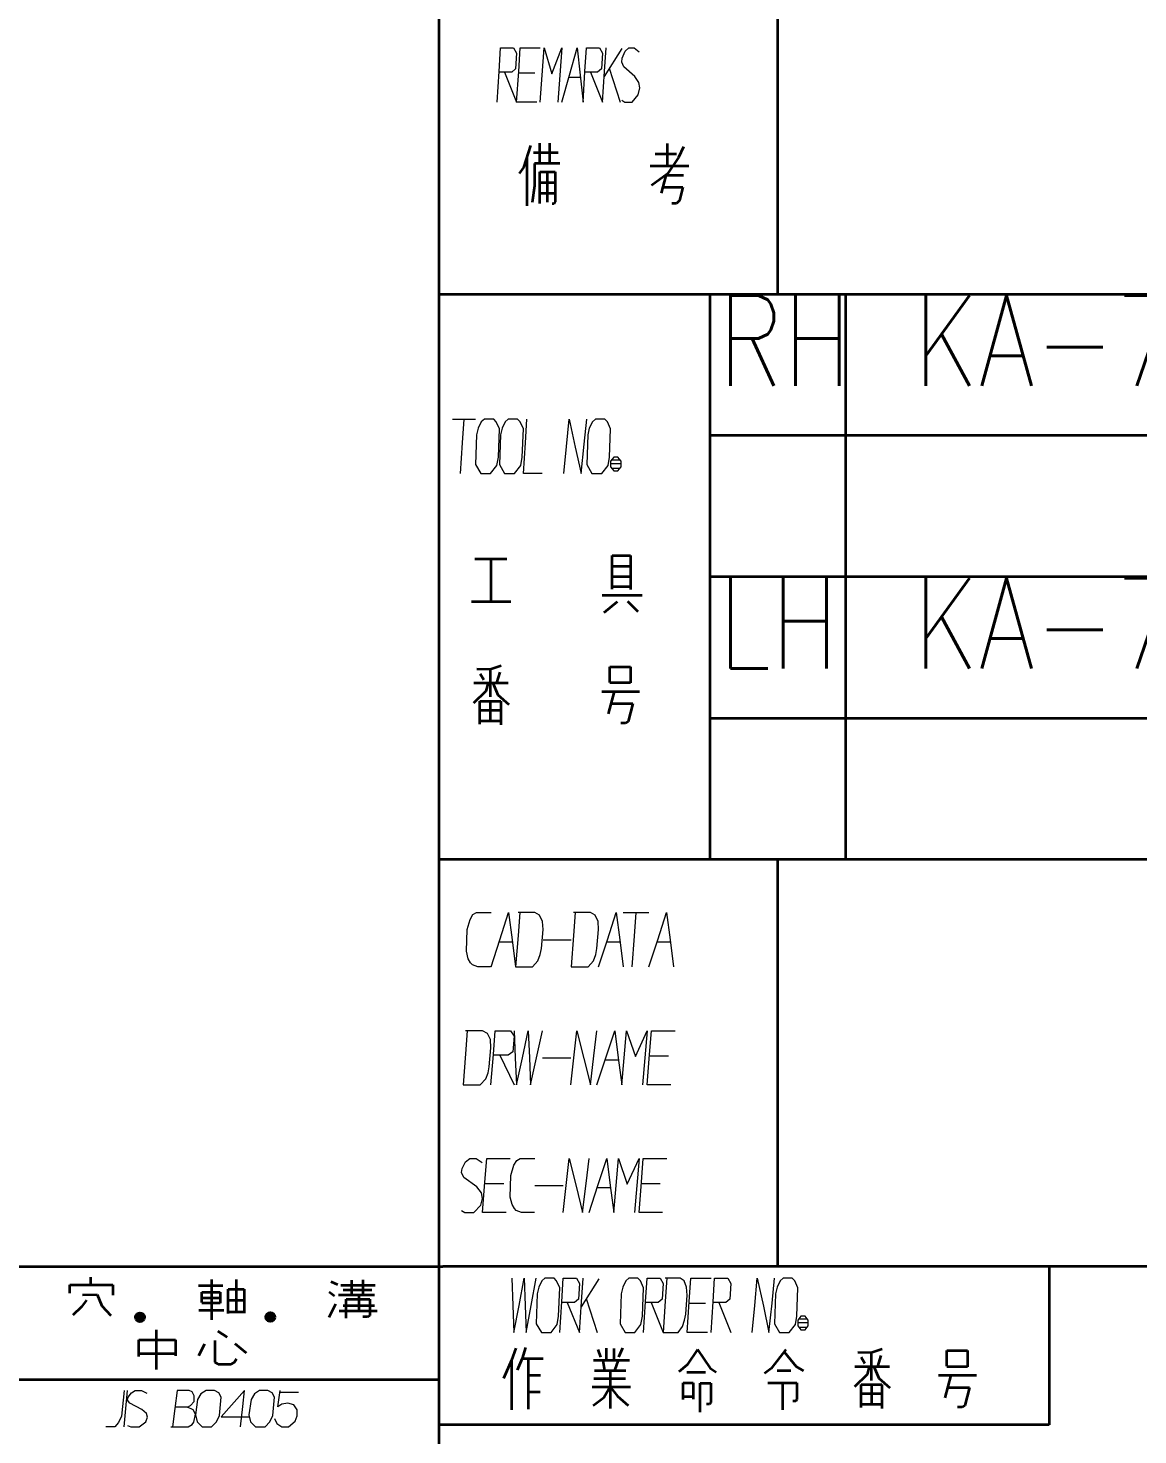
# Model space of a CAD drawing. Header units: millimetres. Extents: x 1333 to 104182, y -62616 to -5704.
# Drawn here: x 48705.2 to 48754.2, y -62583.7 to -62521.5 of the extents above; entities that cross this region are included whole.
import ezdxf
from ezdxf.enums import TextEntityAlignment as Align

# ---------------------------------------------------------------- set-up
doc = ezdxf.new("R2010")
doc.units = ezdxf.units.MM
doc.header["$LTSCALE"] = 0.5
doc.layers.add('08', color=1, linetype='Continuous')
doc.layers.add('SHM_LABEL', color=40, linetype='Continuous')
doc.styles.add('KAI', font='simplex.shx', dxfattribs={"width": 0.8, "bigfont": 'extfont.shx'})

# ---------------------------------------------------------------- blocks, each defined once
blk = doc.blocks.new('999')
at = {"color": 7, "lineweight": 35}
for p, q in [((75474.98, -11451.12), (75474.98, -11826.55)), ((75519.98, -11694.12), (75519.98, -11619.12)), ((75849.98, -11694.12), (75474.98, -11694.12)), ((75510.98, -11769.12), (75510.98, -11694.12)), ((75528.98, -11769.12), (75528.98, -11694.12)), ((75849.98, -11712.87), (75510.98, -11712.87)), ((75849.98, -11731.62), (75510.98, -11731.62)), ((75510.98, -11750.37), (75849.98, -11750.37)), ((75849.98, -11769.12), (75474.98, -11769.12)), ((75114.98, -11823.12), (75475.51, -11823.12)), ((75804.98, -11823.12), (75475.51, -11823.12)), ((75474.98, -11826.55), (75474.98, -11913.12)), ((75114.98, -11838.12), (75474.98, -11838.12)), ((75555.98, -11844.12), (75474.98, -11844.12))]:
    blk.add_line(p, q, dxfattribs=at)
at = {"color": 7, "lineweight": 35, "ltscale": 0.025411}
blk.add_line((75487.17, -11674.38), (75486.22, -11677.27), dxfattribs=at)
at = {"color": 7, "lineweight": 35, "ltscale": 0.022592}
for p, q in [((75488.37, -11676.75), (75488.37, -11674.04)), ((75489.69, -11674.04), (75489.69, -11676.75))]:
    blk.add_line(p, q, dxfattribs=at)
at = {"color": 7, "lineweight": 35, "ltscale": 0.024792}
blk.add_line((75505.3, -11674.09), (75505.3, -11677.06), dxfattribs=at)
at = {"color": 7, "lineweight": 35, "ltscale": 0.012975}
blk.add_line((75507.43, -11674.54), (75506.77, -11675.95), dxfattribs=at)
at = {"color": 7, "lineweight": 35, "ltscale": 0.05408}
blk.add_line((75486.68, -11675.87), (75486.68, -11682.36), dxfattribs=at)
at = {"color": 7, "lineweight": 35, "ltscale": 0.027148}
blk.add_line((75487.54, -11675.3), (75490.8, -11675.3), dxfattribs=at)
at = {"color": 7, "lineweight": 35, "ltscale": 0.024649}
blk.add_line((75487.66, -11676.75), (75487.66, -11679.71), dxfattribs=at)
at = {"color": 7, "lineweight": 35, "ltscale": 0.028174}
blk.add_line((75491.04, -11676.75), (75487.66, -11676.75), dxfattribs=at)
at = {"color": 7, "lineweight": 35, "ltscale": 0.042786}
blk.add_line((75503.04, -11677.06), (75508.17, -11677.06), dxfattribs=at)
at = {"color": 7, "lineweight": 35, "ltscale": 0.023694}
blk.add_line((75503.68, -11675.47), (75506.53, -11675.47), dxfattribs=at)
at = {"color": 7, "lineweight": 35, "ltscale": 0.021694}
blk.add_line((75506.77, -11675.95), (75505.33, -11678.12), dxfattribs=at)
at = {"color": 7, "lineweight": 35, "ltscale": 0.008319}
blk.add_line((75486.22, -11677.27), (75485.66, -11678.1), dxfattribs=at)
at = {"color": 7, "lineweight": 35, "ltscale": 0.035175}
blk.add_line((75488.4, -11682.08), (75488.4, -11677.86), dxfattribs=at)
at = {"color": 7, "lineweight": 35, "ltscale": 0.016663}
for p, q in [((75488.4, -11677.86), (75490.4, -11677.86)), ((75488.4, -11679.3), (75490.4, -11679.3)), ((75488.4, -11680.7), (75490.4, -11680.7))]:
    blk.add_line(p, q, dxfattribs=at)
at = {"color": 7, "lineweight": 35, "ltscale": 0.033734}
blk.add_line((75489.38, -11677.86), (75489.38, -11681.91), dxfattribs=at)
at = {"color": 7, "lineweight": 35, "ltscale": 0.033121}
blk.add_line((75490.4, -11677.86), (75490.4, -11681.83), dxfattribs=at)
at = {"color": 7, "lineweight": 35, "ltscale": 0.022085}
blk.add_line((75505.33, -11678.12), (75503.19, -11679.68), dxfattribs=at)
at = {"color": 7, "lineweight": 35, "ltscale": 0.020106}
blk.add_line((75505.1, -11678.36), (75504.47, -11680.69), dxfattribs=at)
at = {"color": 7, "lineweight": 35, "ltscale": 0.019763}
blk.add_line((75507.47, -11678.36), (75505.1, -11678.36), dxfattribs=at)
at = {"color": 7, "lineweight": 35, "ltscale": 0.018661}
blk.add_line((75487.66, -11679.71), (75487.35, -11681.92), dxfattribs=at)
at = {"color": 7, "lineweight": 35, "ltscale": 0.022498}
blk.add_line((75504.69, -11679.9), (75507.38, -11679.9), dxfattribs=at)
at = {"color": 7, "lineweight": 35, "ltscale": 0.015392}
blk.add_line((75507.38, -11679.9), (75506.91, -11681.69), dxfattribs=at)
at = {"color": 7, "lineweight": 35, "ltscale": 0.001892}
blk.add_line((75490.24, -11682.1), (75490.01, -11682.1), dxfattribs=at)
at = {"color": 7, "lineweight": 35, "ltscale": 0.002609}
blk.add_line((75490.4, -11681.83), (75490.24, -11682.1), dxfattribs=at)
at = {"color": 7, "lineweight": 35, "ltscale": 0.005042}
blk.add_line((75506.51, -11682.08), (75505.91, -11682.08), dxfattribs=at)
at = {"color": 7, "lineweight": 35, "ltscale": 0.004646}
blk.add_line((75506.91, -11681.69), (75506.51, -11682.08), dxfattribs=at)
at = {"color": 7, "lineweight": 35, "ltscale": 0.035352}
blk.add_line((75479.76, -11729.2), (75484.01, -11729.2), dxfattribs=at)
at = {"color": 7, "lineweight": 35, "ltscale": 0.047241}
blk.add_line((75481.9, -11729.2), (75481.9, -11734.86), dxfattribs=at)
at = {"color": 7, "lineweight": 35, "ltscale": 0.020349}
for p, q in [((75497.99, -11728.76), (75500.44, -11728.76)), ((75497.99, -11730.17), (75500.44, -11730.17)), ((75497.99, -11731.57), (75500.44, -11731.57)), ((75497.99, -11732.88), (75500.44, -11732.88))]:
    blk.add_line(p, q, dxfattribs=at)
at = {"color": 7, "lineweight": 35, "ltscale": 0.037363}
blk.add_line((75497.99, -11733.24), (75497.99, -11728.76), dxfattribs=at)
at = {"color": 7, "lineweight": 35, "ltscale": 0.037793}
blk.add_line((75500.44, -11728.76), (75500.44, -11733.29), dxfattribs=at)
at = {"color": 7, "lineweight": 35, "ltscale": 0.043274}
blk.add_line((75479.33, -11734.86), (75484.52, -11734.86), dxfattribs=at)
at = {"color": 7, "lineweight": 35, "ltscale": 0.044141}
blk.add_line((75496.66, -11734.04), (75501.95, -11734.04), dxfattribs=at)
at = {"color": 7, "lineweight": 35, "ltscale": 0.019093}
blk.add_line((75498.66, -11734.94), (75496.86, -11736.36), dxfattribs=at)
at = {"color": 7, "lineweight": 35, "ltscale": 0.01623}
blk.add_line((75500.02, -11734.84), (75501.41, -11736.2), dxfattribs=at)
at = {"color": 7, "lineweight": 35, "ltscale": 0.014799}
for p, q in [((75481.79, -11743.89), (75480.02, -11743.85)), ((75532.36, -11834.58), (75530.58, -11834.54))]:
    blk.add_line(p, q, dxfattribs=at)
at = {"color": 7, "lineweight": 35, "ltscale": 0.012806}
blk.add_line((75483.25, -11743.41), (75481.79, -11743.89), dxfattribs=at)
at = {"color": 7, "lineweight": 35, "ltscale": 0.030356}
for p, q in [((75481.79, -11743.89), (75481.79, -11747.54)), ((75532.36, -11834.58), (75532.36, -11838.22))]:
    blk.add_line(p, q, dxfattribs=at)
at = {"color": 7, "lineweight": 35, "ltscale": 0.01256}
for p, q in [((75483.08, -11744.25), (75482.64, -11745.69)), ((75533.65, -11834.94), (75533.2, -11836.38))]:
    blk.add_line(p, q, dxfattribs=at)
at = {"color": 7, "lineweight": 35, "ltscale": 0.0229}
for p, q in [((75497.69, -11743.54), (75500.44, -11743.54)), ((75500.44, -11745.68), (75497.69, -11745.68)), ((75480.44, -11748.09), (75483.19, -11748.09)), ((75480.44, -11749.29), (75483.19, -11749.29)), ((75480.44, -11750.69), (75483.19, -11750.69))]:
    blk.add_line(p, q, dxfattribs=at)
at = {"color": 7, "lineweight": 35, "ltscale": 0.017297}
for p, q in [((75497.69, -11745.62), (75497.69, -11743.54)), ((75542.38, -11836.36), (75542.38, -11834.28))]:
    blk.add_line(p, q, dxfattribs=at)
at = {"color": 7, "lineweight": 35, "ltscale": 0.017825}
for p, q in [((75500.44, -11743.54), (75500.44, -11745.68)), ((75545.12, -11834.28), (75545.12, -11836.42))]:
    blk.add_line(p, q, dxfattribs=at)
at = {"color": 7, "lineweight": 35, "ltscale": 0.038208}
blk.add_line((75479.61, -11745.69), (75484.2, -11745.69), dxfattribs=at)
at = {"color": 7, "lineweight": 35, "ltscale": 0.007989}
for p, q in [((75480.46, -11744.47), (75480.95, -11745.29)), ((75531.03, -11835.15), (75531.51, -11835.98))]:
    blk.add_line(p, q, dxfattribs=at)
at = {"color": 7, "lineweight": 35, "ltscale": 0.009285}
blk.add_line((75481.52, -11745.69), (75481.24, -11746.77), dxfattribs=at)
at = {"color": 7, "lineweight": 35, "ltscale": 0.014155}
blk.add_line((75482.15, -11745.69), (75482.8, -11747.26), dxfattribs=at)
at = {"color": 7, "lineweight": 35, "ltscale": 0.01933}
blk.add_line((75481.24, -11746.77), (75479.57, -11748.38), dxfattribs=at)
at = {"color": 7, "lineweight": 35, "ltscale": 0.025415}
for p, q in [((75480.44, -11751.14), (75480.44, -11748.09)), ((75531.01, -11841.82), (75531.01, -11838.77))]:
    blk.add_line(p, q, dxfattribs=at)
at = {"color": 7, "lineweight": 35, "ltscale": 0.02171}
for p, q in [((75481.81, -11748.09), (75481.81, -11750.69)), ((75532.38, -11838.77), (75532.38, -11841.38))]:
    blk.add_line(p, q, dxfattribs=at)
at = {"color": 7, "lineweight": 35, "ltscale": 0.016253}
for p, q in [((75482.8, -11747.26), (75484.28, -11748.53)), ((75533.37, -11837.95), (75534.85, -11839.22))]:
    blk.add_line(p, q, dxfattribs=at)
at = {"color": 7, "lineweight": 35, "ltscale": 0.026474}
for p, q in [((75483.19, -11748.09), (75483.19, -11751.26)), ((75533.75, -11838.77), (75533.75, -11841.95))]:
    blk.add_line(p, q, dxfattribs=at)
at = {"color": 7, "lineweight": 35, "ltscale": 0.041736}
for p, q in [((75496.61, -11746.8), (75501.62, -11746.8)), ((75541.3, -11837.55), (75546.31, -11837.55))]:
    blk.add_line(p, q, dxfattribs=at)
at = {"color": 7, "lineweight": 35, "ltscale": 0.025634}
for p, q in [((75498.24, -11746.8), (75497.45, -11749.77)), ((75542.93, -11837.55), (75542.13, -11840.52))]:
    blk.add_line(p, q, dxfattribs=at)
at = {"color": 7, "lineweight": 35, "ltscale": 0.024377}
blk.add_line((75497.81, -11748.41), (75500.74, -11748.41), dxfattribs=at)
at = {"color": 7, "lineweight": 35, "ltscale": 0.020591}
for p, q in [((75500.74, -11748.41), (75500.1, -11750.8)), ((75545.42, -11839.15), (75544.78, -11841.54))]:
    blk.add_line(p, q, dxfattribs=at)
at = {"color": 7, "lineweight": 35, "ltscale": 0.004529}
for p, q in [((75499.69, -11751.03), (75499.15, -11751.03)), ((75544.38, -11841.77), (75543.83, -11841.77))]:
    blk.add_line(p, q, dxfattribs=at)
at = {"color": 7, "lineweight": 35, "ltscale": 0.003864}
blk.add_line((75500.1, -11750.8), (75499.69, -11751.03), dxfattribs=at)
at = {"color": 7, "lineweight": 35, "ltscale": 0.45}
blk.add_line((75519.98, -11823.12), (75519.98, -11769.12), dxfattribs=at)
at = {"color": 7, "lineweight": 35, "ltscale": 0.008194}
blk.add_line((75428.77, -11824.55), (75428.77, -11825.53), dxfattribs=at)
at = {"color": 7, "lineweight": 35, "ltscale": 0.175}
blk.add_line((75555.98, -11823.12), (75555.98, -11844.12), dxfattribs=at)
at = {"color": 7, "lineweight": 35, "ltscale": 0.047644}
blk.add_line((75426, -11825.53), (75431.71, -11825.53), dxfattribs=at)
at = {"color": 7, "lineweight": 35, "ltscale": 0.009323}
blk.add_line((75426, -11826.65), (75426, -11825.53), dxfattribs=at)
at = {"color": 7, "lineweight": 35, "ltscale": 0.011584}
blk.add_line((75431.71, -11825.53), (75431.71, -11826.92), dxfattribs=at)
at = {"color": 7, "lineweight": 35, "ltscale": 0.026721}
blk.add_line((75443.11, -11825.63), (75446.32, -11825.63), dxfattribs=at)
at = {"color": 7, "lineweight": 35, "ltscale": 0.044495}
blk.add_line((75444.8, -11824.84), (75444.8, -11830.17), dxfattribs=at)
at = {"color": 7, "lineweight": 35, "ltscale": 0.017505}
for p, q in [((75447.04, -11826.12), (75449.14, -11826.12)), ((75447.04, -11827.59), (75449.14, -11827.59)), ((75447.04, -11829.12), (75449.14, -11829.12))]:
    blk.add_line(p, q, dxfattribs=at)
at = {"color": 7, "lineweight": 35, "ltscale": 0.027048}
blk.add_line((75447.04, -11829.37), (75447.04, -11826.12), dxfattribs=at)
at = {"color": 7, "lineweight": 35, "ltscale": 0.035538}
blk.add_line((75448.07, -11824.85), (75448.07, -11829.11), dxfattribs=at)
at = {"color": 7, "lineweight": 35, "ltscale": 0.026678}
blk.add_line((75449.14, -11826.12), (75449.14, -11829.32), dxfattribs=at)
at = {"color": 7, "lineweight": 35, "ltscale": 0.007469}
blk.add_line((75460.43, -11826.49), (75461.16, -11827.01), dxfattribs=at)
at = {"color": 7, "lineweight": 35, "ltscale": 0.007961}
blk.add_line((75460.67, -11825.11), (75461.54, -11825.5), dxfattribs=at)
at = {"color": 7, "lineweight": 35, "ltscale": 0.038135}
blk.add_line((75461.97, -11825.6), (75466.55, -11825.6), dxfattribs=at)
at = {"color": 7, "lineweight": 35, "ltscale": 0.031494}
blk.add_line((75462.31, -11826.23), (75466.09, -11826.23), dxfattribs=at)
at = {"color": 7, "lineweight": 35, "ltscale": 0.016248}
blk.add_line((75463.38, -11824.91), (75463.38, -11826.86), dxfattribs=at)
at = {"color": 7, "lineweight": 35, "ltscale": 0.016525}
blk.add_line((75464.92, -11824.88), (75464.92, -11826.86), dxfattribs=at)
at = {"color": 7, "lineweight": 35, "ltscale": 0.009085}
blk.add_line((75428.23, -11827.6), (75427.59, -11828.48), dxfattribs=at)
at = {"color": 7, "lineweight": 35, "ltscale": 0.016067}
blk.add_line((75427.72, -11826.89), (75429.65, -11826.85), dxfattribs=at)
at = {"color": 7, "lineweight": 35, "ltscale": 0.01343}
blk.add_line((75429.65, -11826.85), (75430.26, -11828.34), dxfattribs=at)
at = {"color": 7, "lineweight": 35, "ltscale": 0.014779}
blk.add_line((75430.26, -11828.34), (75431.48, -11829.63), dxfattribs=at)
at = {"color": 7, "lineweight": 35, "ltscale": 0.020081}
for p, q in [((75443.55, -11826.5), (75445.96, -11826.5)), ((75443.55, -11827.27), (75445.96, -11827.27)), ((75445.96, -11827.96), (75443.55, -11827.96))]:
    blk.add_line(p, q, dxfattribs=at)
at = {"color": 7, "lineweight": 35, "ltscale": 0.011816}
blk.add_line((75443.55, -11827.91), (75443.55, -11826.5), dxfattribs=at)
at = {"color": 7, "lineweight": 35, "ltscale": 0.012186}
blk.add_line((75445.96, -11826.5), (75445.96, -11827.96), dxfattribs=at)
at = {"color": 7, "lineweight": 35, "ltscale": 0.016422}
blk.add_line((75460.44, -11829.82), (75461.31, -11828.05), dxfattribs=at)
at = {"color": 7, "lineweight": 35, "ltscale": 0.03988}
blk.add_line((75461.65, -11826.86), (75466.43, -11826.86), dxfattribs=at)
at = {"color": 7, "lineweight": 35, "ltscale": 0.034998}
blk.add_line((75462.27, -11828.28), (75466.47, -11828.28), dxfattribs=at)
at = {"color": 7, "lineweight": 35, "ltscale": 0.02616}
blk.add_line((75462.68, -11827.46), (75465.82, -11827.46), dxfattribs=at)
at = {"color": 7, "lineweight": 35, "ltscale": 0.02077}
blk.add_line((75462.68, -11829.95), (75462.68, -11827.46), dxfattribs=at)
at = {"color": 7, "lineweight": 35, "ltscale": 0.017722}
blk.add_line((75464.38, -11826.86), (75464.38, -11828.99), dxfattribs=at)
at = {"color": 7, "lineweight": 35, "ltscale": 0.018094}
blk.add_line((75465.82, -11827.46), (75465.82, -11829.63), dxfattribs=at)
at = {"color": 7, "lineweight": 35, "ltscale": 0.01339}
blk.add_line((75427.59, -11828.48), (75426.4, -11829.57), dxfattribs=at)
at = {"color": 7, "lineweight": 35, "ltscale": 0.009827}
for p, q in [((75434.73, -11829.73), (75435.91, -11829.73)), ((75435.91, -11829.73), (75434.73, -11829.73)), ((75452.02, -11829.72), (75453.2, -11829.72)), ((75453.2, -11829.72), (75452.02, -11829.72))]:
    blk.add_line(p, q, dxfattribs=at)
at = {"color": 7, "lineweight": 35, "ltscale": 0.009973}
for p, q in [((75435.91, -11829.73), (75434.76, -11830.05)), ((75453.2, -11829.72), (75452.04, -11830.04))]:
    blk.add_line(p, q, dxfattribs=at)
at = {"color": 7, "lineweight": 35, "ltscale": 0.009339}
for p, q in [((75434.76, -11830.05), (75435.88, -11830.07)), ((75452.04, -11830.04), (75453.17, -11830.05))]:
    blk.add_line(p, q, dxfattribs=at)
at = {"color": 7, "lineweight": 35, "ltscale": 0.008787}
blk.add_line((75434.91, -11829.41), (75435.91, -11829.73), dxfattribs=at)
at = {"color": 7, "lineweight": 35, "ltscale": 0.007298}
blk.add_line((75435.78, -11829.46), (75434.91, -11829.41), dxfattribs=at)
at = {"color": 7, "lineweight": 35, "ltscale": 0.008292}
blk.add_line((75435.88, -11830.07), (75434.91, -11830.28), dxfattribs=at)
at = {"color": 7, "lineweight": 35, "ltscale": 0.004215}
for p, q in [((75435.32, -11829.25), (75435.78, -11829.46)), ((75452.61, -11829.23), (75453.07, -11829.44))]:
    blk.add_line(p, q, dxfattribs=at)
at = {"color": 7, "lineweight": 35, "ltscale": 0.027539}
blk.add_line((75443.15, -11828.89), (75446.45, -11828.89), dxfattribs=at)
at = {"color": 7, "lineweight": 35, "ltscale": 0.008776}
blk.add_line((75452.19, -11829.4), (75453.2, -11829.72), dxfattribs=at)
at = {"color": 7, "lineweight": 35, "ltscale": 0.007286}
blk.add_line((75453.07, -11829.44), (75452.19, -11829.4), dxfattribs=at)
at = {"color": 7, "lineweight": 35, "ltscale": 0.008293}
blk.add_line((75453.17, -11830.05), (75452.19, -11830.26), dxfattribs=at)
at = {"color": 7, "lineweight": 35, "ltscale": 0.041724}
blk.add_line((75461.77, -11828.99), (75466.78, -11828.99), dxfattribs=at)
at = {"color": 7, "lineweight": 35, "ltscale": 0.005164}
blk.add_line((75465.52, -11829.8), (75464.9, -11829.8), dxfattribs=at)
at = {"color": 7, "lineweight": 35, "ltscale": 0.002874}
blk.add_line((75465.82, -11829.63), (75465.52, -11829.8), dxfattribs=at)
at = {"color": 7, "lineweight": 35, "ltscale": 0.006446}
for p, q in [((75434.91, -11830.28), (75435.68, -11830.33)), ((75452.19, -11830.26), (75452.96, -11830.31))]:
    blk.add_line(p, q, dxfattribs=at)
at = {"color": 7, "lineweight": 35, "ltscale": 0.043878}
blk.add_line((75437.47, -11831.53), (75437.47, -11836.79), dxfattribs=at)
at = {"color": 7, "lineweight": 35, "ltscale": 0.012576}
blk.add_line((75445.64, -11831.68), (75446.91, -11832.5), dxfattribs=at)
at = {"color": 7, "lineweight": 35, "ltscale": 0.040601}
for p, q in [((75435.17, -11832.85), (75440.04, -11832.85)), ((75435.17, -11834.64), (75440.04, -11834.64))]:
    blk.add_line(p, q, dxfattribs=at)
at = {"color": 7, "lineweight": 35, "ltscale": 0.018365}
blk.add_line((75435.17, -11835.06), (75435.17, -11832.85), dxfattribs=at)
at = {"color": 7, "lineweight": 35, "ltscale": 0.017517}
blk.add_line((75440.04, -11832.85), (75440.04, -11834.96), dxfattribs=at)
at = {"color": 7, "lineweight": 35, "ltscale": 0.014554}
blk.add_line((75443.91, -11833.43), (75443.1, -11834.98), dxfattribs=at)
at = {"color": 7, "lineweight": 35, "ltscale": 0.02406}
blk.add_line((75445.24, -11832.92), (75445.24, -11835.81), dxfattribs=at)
at = {"color": 7, "lineweight": 35, "ltscale": 0.016273}
blk.add_line((75447.93, -11833.31), (75449.44, -11834.55), dxfattribs=at)
at = {"color": 7, "lineweight": 35, "ltscale": 0.012732}
blk.add_line((75486.48, -11833.88), (75486.03, -11835.34), dxfattribs=at)
at = {"color": 7, "lineweight": 35, "ltscale": 0.004455}
blk.add_line((75445.24, -11835.81), (75445.7, -11836.08), dxfattribs=at)
at = {"color": 7, "lineweight": 35, "ltscale": 0.004297}
blk.add_line((75447.42, -11836.08), (75447.87, -11835.82), dxfattribs=at)
at = {"color": 7, "lineweight": 35, "ltscale": 0.004257}
blk.add_line((75447.87, -11835.82), (75448.12, -11835.38), dxfattribs=at)
at = {"color": 7, "lineweight": 35, "ltscale": 0.022354}
blk.add_line((75484.64, -11835.53), (75483.56, -11837.99), dxfattribs=at)
at = {"color": 7, "lineweight": 35, "ltscale": 0.013838}
blk.add_line((75485.19, -11833.97), (75484.64, -11835.53), dxfattribs=at)
at = {"color": 7, "lineweight": 35, "ltscale": 0.055069}
blk.add_line((75484.64, -11835.53), (75484.64, -11842.14), dxfattribs=at)
at = {"color": 7, "lineweight": 35, "ltscale": 0.01406}
blk.add_line((75486.03, -11835.34), (75485.36, -11836.89), dxfattribs=at)
at = {"color": 7, "lineweight": 35, "ltscale": 0.023425}
blk.add_line((75486.03, -11835.34), (75488.85, -11835.34), dxfattribs=at)
at = {"color": 7, "lineweight": 35, "ltscale": 0.055948}
blk.add_line((75486.82, -11835.34), (75486.82, -11842.06), dxfattribs=at)
at = {"color": 7, "lineweight": 35, "ltscale": 0.039795}
blk.add_line((75495.5, -11835.53), (75500.28, -11835.53), dxfattribs=at)
at = {"color": 7, "lineweight": 35, "ltscale": 0.008817}
blk.add_line((75496.07, -11834.14), (75496.43, -11835.13), dxfattribs=at)
at = {"color": 7, "lineweight": 35, "ltscale": 0.01167}
blk.add_line((75496.73, -11835.53), (75496.98, -11836.91), dxfattribs=at)
at = {"color": 7, "lineweight": 35, "ltscale": 0.013058}
blk.add_line((75497.19, -11833.97), (75497.19, -11835.53), dxfattribs=at)
at = {"color": 7, "lineweight": 35, "ltscale": 0.012885}
blk.add_line((75498.23, -11835.53), (75498.23, -11833.99), dxfattribs=at)
at = {"color": 7, "lineweight": 35, "ltscale": 0.012113}
blk.add_line((75498.78, -11835.53), (75498.31, -11836.91), dxfattribs=at)
at = {"color": 7, "lineweight": 35, "ltscale": 0.010751}
blk.add_line((75499.35, -11833.97), (75498.84, -11835.15), dxfattribs=at)
at = {"color": 7, "lineweight": 35, "ltscale": 0.020296}
blk.add_line((75509.3, -11834.14), (75507.93, -11836.15), dxfattribs=at)
at = {"color": 7, "lineweight": 35, "ltscale": 0.025005}
blk.add_line((75509.3, -11834.14), (75510.99, -11836.61), dxfattribs=at)
at = {"color": 7, "lineweight": 35, "ltscale": 0.026499}
blk.add_line((75521.03, -11834.14), (75519.07, -11836.64), dxfattribs=at)
at = {"color": 7, "lineweight": 35, "ltscale": 0.020925}
blk.add_line((75520.79, -11834.44), (75522.38, -11836.38), dxfattribs=at)
at = {"color": 7, "lineweight": 35, "ltscale": 0.012818}
blk.add_line((75533.82, -11834.09), (75532.36, -11834.58), dxfattribs=at)
at = {"color": 7, "lineweight": 35, "ltscale": 0.022888}
for p, q in [((75542.38, -11834.28), (75545.12, -11834.28)), ((75545.12, -11836.42), (75542.38, -11836.42)), ((75531.01, -11838.77), (75533.75, -11838.77)), ((75531.01, -11839.98), (75533.75, -11839.98)), ((75531.01, -11841.38), (75533.75, -11841.38))]:
    blk.add_line(p, q, dxfattribs=at)
at = {"color": 7, "lineweight": 35, "ltscale": 0.014355}
blk.add_line((75445.7, -11836.08), (75447.42, -11836.08), dxfattribs=at)
at = {"color": 7, "lineweight": 35, "ltscale": 0.013745}
blk.add_line((75486.82, -11837.55), (75488.47, -11837.55), dxfattribs=at)
at = {"color": 7, "lineweight": 35, "ltscale": 0.034692}
blk.add_line((75495.63, -11836.91), (75499.79, -11836.91), dxfattribs=at)
at = {"color": 7, "lineweight": 35, "ltscale": 0.042181}
blk.add_line((75497.72, -11836.91), (75497.72, -11841.97), dxfattribs=at)
at = {"color": 7, "lineweight": 35, "ltscale": 0.012121}
blk.add_line((75507.93, -11836.15), (75506.83, -11837.1), dxfattribs=at)
at = {"color": 7, "lineweight": 35, "ltscale": 0.020776}
blk.add_line((75507.89, -11837.14), (75510.38, -11837.14), dxfattribs=at)
at = {"color": 7, "lineweight": 35, "ltscale": 0.007862}
blk.add_line((75510.99, -11836.61), (75511.78, -11837.14), dxfattribs=at)
at = {"color": 7, "lineweight": 35, "ltscale": 0.009306}
blk.add_line((75519.07, -11836.64), (75518.18, -11837.31), dxfattribs=at)
at = {"color": 7, "lineweight": 35, "ltscale": 0.01532}
blk.add_line((75519.87, -11836.93), (75521.71, -11836.93), dxfattribs=at)
at = {"color": 7, "lineweight": 35, "ltscale": 0.009549}
blk.add_line((75522.38, -11836.38), (75523.38, -11836.95), dxfattribs=at)
at = {"color": 7, "lineweight": 35, "ltscale": 0.019321}
blk.add_line((75531.81, -11837.46), (75530.14, -11839.07), dxfattribs=at)
at = {"color": 7, "lineweight": 35, "ltscale": 0.03822}
blk.add_line((75530.18, -11836.38), (75534.77, -11836.38), dxfattribs=at)
at = {"color": 7, "lineweight": 35, "ltscale": 0.009288}
blk.add_line((75532.09, -11836.38), (75531.81, -11837.46), dxfattribs=at)
at = {"color": 7, "lineweight": 35, "ltscale": 0.014153}
blk.add_line((75532.72, -11836.38), (75533.37, -11837.95), dxfattribs=at)
at = {"color": 7, "lineweight": 35, "ltscale": 0.042444}
blk.add_line((75495.31, -11839.09), (75500.41, -11839.09), dxfattribs=at)
at = {"color": 7, "lineweight": 35, "ltscale": 0.035217}
blk.add_line((75495.55, -11837.97), (75499.77, -11837.97), dxfattribs=at)
at = {"color": 7, "lineweight": 35, "ltscale": 0.013831}
blk.add_line((75497.72, -11839.09), (75496.9, -11840.53), dxfattribs=at)
at = {"color": 7, "lineweight": 35, "ltscale": 0.012913}
blk.add_line((75497.72, -11839.09), (75498.69, -11840.3), dxfattribs=at)
at = {"color": 7, "lineweight": 35, "ltscale": 0.011108}
for p, q in [((75507.42, -11838.54), (75508.75, -11838.54)), ((75507.42, -11840.36), (75508.75, -11840.36))]:
    blk.add_line(p, q, dxfattribs=at)
at = {"color": 7, "lineweight": 35, "ltscale": 0.01853}
blk.add_line((75507.42, -11840.76), (75507.42, -11838.54), dxfattribs=at)
at = {"color": 7, "lineweight": 35, "ltscale": 0.018002}
blk.add_line((75508.75, -11838.54), (75508.75, -11840.7), dxfattribs=at)
at = {"color": 7, "lineweight": 35, "ltscale": 0.011621}
blk.add_line((75509.66, -11838.58), (75511.06, -11838.58), dxfattribs=at)
at = {"color": 7, "lineweight": 35, "ltscale": 0.032123}
blk.add_line((75509.66, -11842.44), (75509.66, -11838.58), dxfattribs=at)
at = {"color": 7, "lineweight": 35, "ltscale": 0.021356}
blk.add_line((75511.06, -11838.58), (75511.06, -11841.15), dxfattribs=at)
at = {"color": 7, "lineweight": 35, "ltscale": 0.032043}
blk.add_line((75518.62, -11838.56), (75522.47, -11838.56), dxfattribs=at)
at = {"color": 7, "lineweight": 35, "ltscale": 0.029919}
blk.add_line((75520.59, -11838.56), (75520.59, -11842.15), dxfattribs=at)
at = {"color": 7, "lineweight": 35, "ltscale": 0.018179}
blk.add_line((75522.47, -11838.56), (75522.47, -11840.74), dxfattribs=at)
at = {"color": 7, "lineweight": 35, "ltscale": 0.024365}
blk.add_line((75542.5, -11839.15), (75545.42, -11839.15), dxfattribs=at)
at = {"color": 7, "lineweight": 35, "ltscale": 0.013562}
blk.add_line((75486.82, -11839.73), (75488.44, -11839.73), dxfattribs=at)
at = {"color": 7, "lineweight": 35, "ltscale": 0.014876}
blk.add_line((75496.9, -11840.53), (75495.46, -11841.59), dxfattribs=at)
at = {"color": 7, "lineweight": 35, "ltscale": 0.015722}
blk.add_line((75498.69, -11840.3), (75500.09, -11841.57), dxfattribs=at)
at = {"color": 7, "lineweight": 35, "ltscale": 0.00343}
blk.add_line((75510.92, -11841.38), (75510.51, -11841.38), dxfattribs=at)
at = {"color": 7, "lineweight": 35, "ltscale": 0.002245}
blk.add_line((75511.06, -11841.15), (75510.92, -11841.38), dxfattribs=at)
at = {"color": 7, "lineweight": 35, "ltscale": 0.003223}
blk.add_line((75522.34, -11840.97), (75521.95, -11840.97), dxfattribs=at)
at = {"color": 7, "lineweight": 35, "ltscale": 0.002201}
blk.add_line((75522.47, -11840.74), (75522.34, -11840.97), dxfattribs=at)
at = {"color": 7, "lineweight": 35, "ltscale": 0.003873}
blk.add_line((75544.78, -11841.54), (75544.38, -11841.77), dxfattribs=at)
at = {"color": 7, "lineweight": 13}
for points in [[(75482.71, -11668.62), (75482.98, -11664.57), (75483.18, -11661.42), (75484.91, -11661.42), (75485.31, -11662.14), (75485.18, -11664.21), (75484.65, -11664.66), (75482.98, -11664.66)], [(75487.98, -11668.62), (75485.31, -11668.62), (75485.58, -11664.57), (75485.78, -11661.42), (75488.45, -11661.42)], [(75488.45, -11668.62), (75488.71, -11665.02), (75488.98, -11661.42), (75489.98, -11664.84), (75491.32, -11661.42), (75491.05, -11665.02), (75490.78, -11668.62)], [(75491.32, -11668.62), (75492.32, -11665.02), (75493.32, -11661.42), (75493.72, -11665.02), (75494.12, -11668.62)], [(75494.12, -11668.62), (75494.38, -11664.57), (75494.58, -11661.42), (75496.32, -11661.42), (75496.72, -11662.14), (75496.58, -11664.21), (75496.05, -11664.66), (75494.38, -11664.66)], [(75496.72, -11668.62), (75496.98, -11664.57), (75497.18, -11661.42)], [(75499.25, -11661.51), (75496.92, -11665.2)], [(75499.25, -11668.35), (75499.65, -11668.62), (75500.65, -11668.62), (75501.45, -11667.63), (75501.65, -11666.73), (75501.52, -11666.01), (75500.99, -11665.2), (75499.52, -11663.94), (75499.25, -11663.31), (75499.32, -11662.77), (75499.72, -11661.87), (75500.19, -11661.42), (75500.92, -11661.42), (75501.59, -11661.96)], [(75483.71, -11664.66), (75485.31, -11668.62)], [(75485.58, -11664.75), (75487.71, -11664.75)], [(75492.25, -11665.29), (75493.72, -11665.29)], [(75495.12, -11664.66), (75496.72, -11668.62)], [(75497.58, -11664.12), (75499.05, -11668.62)], [(75476.82, -11710.69), (75479.86, -11710.69)], [(75477.86, -11717.89), (75478.13, -11713.84), (75478.34, -11710.69)], [(75488.68, -11717.89), (75486.2, -11717.89), (75486.47, -11713.84), (75486.68, -11710.69)], [(75491.58, -11717.89), (75491.92, -11714.29), (75492.26, -11710.69), (75493.09, -11714.38), (75493.85, -11717.89), (75494.26, -11714.02), (75494.61, -11710.69)], [(75497.92, -11716.09), (75499.02, -11716.09)], [(75499.16, -11716.63), (75497.78, -11716.63)], [(75497.92, -11717.17), (75499.02, -11717.17)], [(75481.84, -11783.35), (75480.14, -11783.35), (75479.44, -11783.08), (75479.2, -11782.81), (75478.89, -11782.27), (75478.66, -11781.28), (75478.74, -11778.4), (75479.13, -11777.05), (75479.51, -11776.42), (75479.98, -11776.15), (75481.92, -11776.15)], [(75481.92, -11783.35), (75483.08, -11779.75), (75484.25, -11776.15), (75484.71, -11779.75), (75485.18, -11783.35)], [(75485.18, -11783.35), (75487.43, -11783.35), (75488.13, -11782.54), (75488.44, -11781.73), (75488.59, -11780.92), (75488.82, -11778.4), (75488.75, -11777.32), (75488.36, -11776.51), (75487.74, -11776.15), (75485.49, -11776.15)], [(75485.72, -11776.15), (75485.49, -11779.21), (75485.18, -11783.35)], [(75492.55, -11783.35), (75494.8, -11783.35), (75495.5, -11782.54), (75495.81, -11781.73), (75495.96, -11780.92), (75496.19, -11778.4), (75496.12, -11777.32), (75495.73, -11776.51), (75495.11, -11776.15), (75492.86, -11776.15)], [(75493.09, -11776.15), (75492.86, -11779.21), (75492.55, -11783.35)], [(75496.19, -11783.35), (75497.36, -11779.75), (75498.52, -11776.15), (75498.99, -11779.75), (75499.45, -11783.35)], [(75499.45, -11776.15), (75502.87, -11776.15)], [(75500.62, -11783.35), (75500.93, -11779.3), (75501.16, -11776.15)], [(75502.87, -11783.35), (75504.03, -11779.75), (75505.19, -11776.15), (75505.66, -11779.75), (75506.12, -11783.35)], [(75488.82, -11779.75), (75492.55, -11779.75)], [(75483.01, -11780.02), (75484.71, -11780.02)], [(75497.28, -11780.02), (75498.99, -11780.02)], [(75503.95, -11780.02), (75505.66, -11780.02)], [(75478.21, -11799.03), (75480.49, -11799.03), (75481.2, -11798.22), (75481.51, -11797.41), (75481.67, -11796.6), (75481.9, -11794.08), (75481.82, -11793), (75481.43, -11792.19), (75480.8, -11791.83), (75478.52, -11791.83)], [(75478.76, -11791.83), (75478.52, -11794.89), (75478.21, -11799.03)], [(75481.9, -11799.03), (75482.22, -11794.98), (75482.45, -11791.83), (75484.5, -11791.83), (75484.97, -11792.55), (75484.81, -11794.62), (75484.18, -11795.07), (75482.22, -11795.07)], [(75484.97, -11791.83), (75485.12, -11795.43), (75485.28, -11799.03), (75486.07, -11795.43), (75486.85, -11791.83), (75487.01, -11795.43), (75487.17, -11799.03), (75487.95, -11795.43), (75488.74, -11791.83)], [(75492.51, -11799.03), (75492.9, -11795.43), (75493.3, -11791.83), (75494.24, -11795.52), (75495.1, -11799.03), (75495.57, -11795.16), (75495.97, -11791.83)], [(75495.97, -11799.03), (75497.15, -11795.43), (75498.32, -11791.83), (75498.8, -11795.43), (75499.27, -11799.03)], [(75499.27, -11799.03), (75499.58, -11795.43), (75499.9, -11791.83), (75501.07, -11795.25), (75502.65, -11791.83), (75502.33, -11795.43), (75502.02, -11799.03)], [(75505.79, -11799.03), (75502.65, -11799.03), (75502.96, -11794.98), (75503.2, -11791.83), (75506.34, -11791.83)], [(75483.08, -11795.07), (75484.97, -11799.03)], [(75488.74, -11795.43), (75492.51, -11795.43)], [(75497.07, -11795.7), (75498.8, -11795.7)], [(75502.96, -11795.16), (75505.47, -11795.16)], [(75477.99, -11815.7), (75478.45, -11815.97), (75479.62, -11815.97), (75480.56, -11814.98), (75480.79, -11814.08), (75480.64, -11813.36), (75480.01, -11812.55), (75478.3, -11811.29), (75477.99, -11810.66), (75478.06, -11810.12), (75478.53, -11809.22), (75479.08, -11808.77), (75479.94, -11808.77), (75480.72, -11809.31)], [(75483.92, -11815.97), (75480.79, -11815.97), (75481.11, -11811.92), (75481.34, -11808.77), (75484.46, -11808.77)], [(75487.66, -11815.97), (75485.94, -11815.97), (75485.24, -11815.7), (75485.01, -11815.43), (75484.7, -11814.89), (75484.46, -11813.9), (75484.54, -11811.02), (75484.93, -11809.67), (75485.32, -11809.04), (75485.79, -11808.77), (75487.74, -11808.77)], [(75491.48, -11815.97), (75491.87, -11812.37), (75492.26, -11808.77), (75493.2, -11812.46), (75494.06, -11815.97), (75494.53, -11812.1), (75494.92, -11808.77)], [(75494.92, -11815.97), (75496.09, -11812.37), (75497.26, -11808.77), (75497.73, -11812.37), (75498.2, -11815.97)], [(75498.2, -11815.97), (75498.51, -11812.37), (75498.82, -11808.77), (75499.99, -11812.19), (75501.55, -11808.77), (75501.24, -11812.37), (75500.93, -11815.97)], [(75504.67, -11815.97), (75501.55, -11815.97), (75501.86, -11811.92), (75502.1, -11808.77), (75505.22, -11808.77)], [(75481.11, -11812.1), (75483.6, -11812.1)], [(75487.74, -11812.37), (75491.48, -11812.37)], [(75496.01, -11812.64), (75497.73, -11812.64)], [(75501.86, -11812.1), (75504.36, -11812.1)], [(75484.68, -11824.67), (75484.82, -11828.27), (75484.95, -11831.87), (75485.63, -11828.27), (75486.3, -11824.67), (75486.44, -11828.27), (75486.57, -11831.87), (75487.24, -11828.27), (75487.92, -11824.67)], [(75491.02, -11831.87), (75491.29, -11827.82), (75491.49, -11824.67), (75493.24, -11824.67), (75493.65, -11825.39), (75493.51, -11827.46), (75492.97, -11827.91), (75491.29, -11827.91)], [(75493.65, -11831.87), (75493.92, -11827.82), (75494.12, -11824.67)], [(75496.21, -11824.76), (75493.85, -11828.45)], [(75502.14, -11831.87), (75502.41, -11827.82), (75502.61, -11824.67), (75504.37, -11824.67), (75504.77, -11825.39), (75504.64, -11827.46), (75504.1, -11827.91), (75502.41, -11827.91)], [(75504.77, -11831.87), (75506.73, -11831.87), (75507.33, -11831.06), (75507.6, -11830.25), (75507.74, -11829.44), (75507.94, -11826.92), (75507.87, -11825.84), (75507.53, -11825.03), (75507, -11824.67), (75505.04, -11824.67)], [(75505.24, -11824.67), (75505.04, -11827.73), (75504.77, -11831.87)], [(75510.64, -11831.87), (75507.94, -11831.87), (75508.21, -11827.82), (75508.41, -11824.67), (75511.11, -11824.67)], [(75511.11, -11831.87), (75511.38, -11827.82), (75511.58, -11824.67), (75513.33, -11824.67), (75513.74, -11825.39), (75513.6, -11827.46), (75513.06, -11827.91), (75511.38, -11827.91)], [(75516.57, -11831.87), (75516.9, -11828.27), (75517.24, -11824.67), (75518.05, -11828.36), (75518.79, -11831.87), (75519.2, -11828), (75519.53, -11824.67)], [(75492.03, -11827.91), (75493.65, -11831.87)], [(75494.52, -11827.37), (75496.01, -11831.87)], [(75503.15, -11827.91), (75504.77, -11831.87)], [(75508.21, -11828), (75510.37, -11828)], [(75512.12, -11827.91), (75513.74, -11831.87)], [(75522.77, -11830.07), (75523.85, -11830.07)], [(75523.98, -11830.61), (75522.63, -11830.61)], [(75522.77, -11831.15), (75523.85, -11831.15)], [(75433.23, -11839.57), (75432.86, -11842.99), (75432.49, -11843.83), (75431.98, -11844.37), (75430.79, -11844.37)], [(75433.23, -11844.37), (75433.45, -11841.97), (75433.67, -11839.57)], [(75433.67, -11844.19), (75434.12, -11844.37), (75435.23, -11844.37), (75436.11, -11843.71), (75436.33, -11843.11), (75436.19, -11842.63), (75435.59, -11842.09), (75433.97, -11841.25), (75433.67, -11840.83), (75433.75, -11840.47), (75434.19, -11839.87), (75434.71, -11839.57), (75435.52, -11839.57), (75436.26, -11839.93)], [(75439.44, -11844.37), (75441.73, -11844.37), (75442.24, -11844.07), (75442.46, -11843.77), (75442.69, -11842.69), (75442.39, -11842.15), (75441.65, -11841.79), (75442.02, -11841.55), (75442.54, -11841.01), (75442.54, -11840.29), (75442.24, -11839.75), (75441.87, -11839.57), (75440.25, -11839.57), (75439.95, -11841.97), (75439.66, -11844.37)], [(75448.67, -11844.37), (75448.96, -11841.67), (75449.19, -11839.57), (75446.08, -11843.05), (75449.78, -11843.05)], [(75453.17, -11843.29), (75453.47, -11843.95), (75454.13, -11844.37), (75455.02, -11844.37), (75455.91, -11843.65), (75456.2, -11842.93), (75456.2, -11842.15), (75455.76, -11841.49), (75454.95, -11841.25), (75454.13, -11841.37), (75453.62, -11841.73), (75453.91, -11839.57)], [(75453.91, -11839.81), (75456.35, -11839.81)], [(75441.65, -11841.79), (75439.95, -11841.79)]]:
    blk.add_lwpolyline(points, dxfattribs=at)
for points in [[(75481.86, -11717.89), (75482.68, -11716.81), (75482.89, -11715.73), (75483.03, -11711.95), (75482.61, -11711.05), (75482.27, -11710.69), (75481.03, -11710.69), (75480.61, -11711.05), (75480.2, -11711.86), (75479.99, -11712.76), (75479.86, -11716.72), (75480.55, -11717.89)], [(75485.03, -11717.89), (75485.85, -11716.81), (75486.06, -11715.73), (75486.2, -11711.95), (75485.78, -11711.05), (75485.44, -11710.69), (75484.2, -11710.69), (75483.79, -11711.05), (75483.37, -11711.86), (75483.16, -11712.76), (75483.03, -11716.72), (75483.72, -11717.89)], [(75496.61, -11717.89), (75497.44, -11716.81), (75497.64, -11715.73), (75497.78, -11711.95), (75497.37, -11711.05), (75497.02, -11710.69), (75495.78, -11710.69), (75495.37, -11711.05), (75494.95, -11711.86), (75494.75, -11712.76), (75494.61, -11716.72), (75495.3, -11717.89)], [(75498.19, -11717.53), (75498.75, -11717.53), (75499.16, -11716.99), (75499.16, -11716.27), (75498.75, -11715.73), (75498.19, -11715.73), (75497.78, -11716.27), (75497.78, -11716.99)], [(75489.87, -11831.87), (75490.68, -11830.79), (75490.88, -11829.71), (75491.02, -11825.93), (75490.61, -11825.03), (75490.28, -11824.67), (75489.06, -11824.67), (75488.66, -11825.03), (75488.26, -11825.84), (75488.05, -11826.74), (75487.92, -11830.7), (75488.59, -11831.87)], [(75501, -11831.87), (75501.8, -11830.79), (75502.01, -11829.71), (75502.14, -11825.93), (75501.74, -11825.03), (75501.4, -11824.67), (75500.19, -11824.67), (75499.78, -11825.03), (75499.38, -11825.84), (75499.18, -11826.74), (75499.04, -11830.7), (75499.72, -11831.87)], [(75521.49, -11831.87), (75522.3, -11830.79), (75522.5, -11829.71), (75522.63, -11825.93), (75522.23, -11825.03), (75521.89, -11824.67), (75520.68, -11824.67), (75520.28, -11825.03), (75519.87, -11825.84), (75519.67, -11826.74), (75519.53, -11830.7), (75520.21, -11831.87)], [(75523.04, -11831.51), (75523.58, -11831.51), (75523.98, -11830.97), (75523.98, -11830.25), (75523.58, -11829.71), (75523.04, -11829.71), (75522.63, -11830.25), (75522.63, -11830.97)], [(75444.83, -11844.37), (75445.49, -11843.71), (75445.86, -11842.87), (75446.08, -11840.47), (75445.79, -11839.87), (75445.2, -11839.57), (75444.09, -11839.57), (75443.42, -11839.99), (75442.98, -11840.77), (75442.69, -11842.81), (75442.91, -11843.71), (75443.57, -11844.37)], [(75451.92, -11844.37), (75452.58, -11843.71), (75452.95, -11842.87), (75453.17, -11840.47), (75452.88, -11839.87), (75452.29, -11839.57), (75451.18, -11839.57), (75450.51, -11839.99), (75450.07, -11840.77), (75449.78, -11842.81), (75450, -11843.71), (75450.66, -11844.37)]]:
    blk.add_lwpolyline(points, close=True, dxfattribs=at)
at = {"color": 7, "lineweight": 35}
for centre in [(75435.32, -11829.85), (75452.61, -11829.83)]:
    blk.add_circle(centre, 0.6, dxfattribs=at)

msp = doc.modelspace()

# ---------------------------------------------------------------- block references
at = {"layer": '08', "color": 55, "xscale": 0.3333333333430346, "yscale": 0.3333333333357587, "zscale": 0.3333333333333333}
msp.add_blockref('999', (23564.994, -58635.239), dxfattribs=at)

# ---------------------------------------------------------------- texts
at = {"layer": 'SHM_LABEL', "style": 'KAI', "width": 0.8}
for s, p in [('RH', (48735.675, -62538.529)), ('KA-74320 6SL0AHD3-AA1', (48744.32, -62538.529)), ('LH', (48735.675, -62551.029)), ('KA-74321 6SL0AHD3-AA1', (48744.32, -62551.029))]:
    msp.add_text(s, height=4, dxfattribs=at).set_placement(p, align=Align.BOTTOM_LEFT)

doc.saveas('drawing.dxf')
